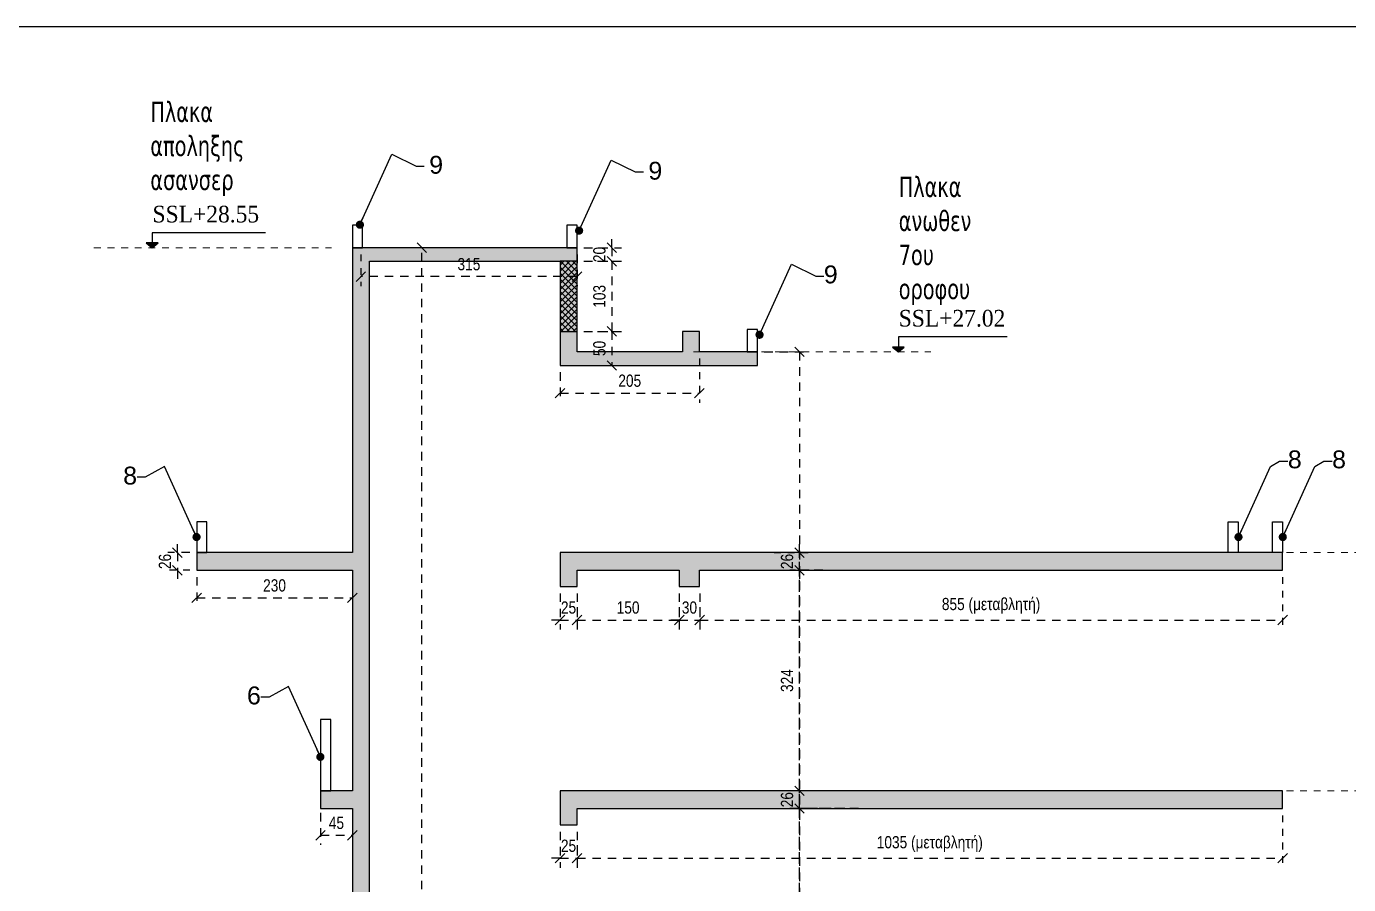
# Model space of a CAD drawing. Header units: millimetres. Extents: x -2171 to 1563, y -1758 to -1505.
# Drawn here: x 1081.48 to 1100.89, y -1602.86 to -1590.25 of the extents above; entities that cross this region are included whole.
import ezdxf
from ezdxf.enums import TextEntityAlignment as Align

# ---------------------------------------------------------------- set-up
doc = ezdxf.new("R2010")
doc.units = ezdxf.units.MM
doc.header["$PDMODE"] = 32
for name, pattern in [('DASHDOT', [25.4, 12.7, -6.35, 0, -6.35]), ('DASHED2', [0.375, 0.25, -0.125]), ('DOT', [0.025, 0, -0.025]), ('HIDDEN', [0.375, 0.25, -0.125]), ('HIDDEN2', [0.1875, 0.125, -0.0625])]:
    doc.linetypes.add(name, pattern=pattern)
doc.layers.get('Defpoints').update_dxf_attribs({"color": 6})
for name, color, linetype in [('-S-AKSONES', 50, 'DASHDOT'), ('-S_TEXT', 3, 'Continuous'), ('A-TEXT', 7, 'Continuous'), ('AM_5', 7, 'Continuous'), ('Col_Det_0', 7, 'Continuous'), ('Fill_Col_0', 8, 'Continuous'), ('Sect_Dim', 7, 'Continuous'), ('Sect_Fill', 7, 'Continuous'), ('Sect_Line_Bold', 7, 'Continuous'), ('STITHAIO', 94, 'Continuous')]:
    doc.layers.add(name, color=color, linetype=linetype)
doc.layers.add('A-ANNO-DIMS', color=1, linetype='Continuous', lineweight=9)
doc.styles.add('1-100', font='arial.ttf', dxfattribs={"width": 0.8})
doc.styles.add('ag', font='arial.ttf', dxfattribs={"height": 0.25})
doc.styles.add('GR-SIMPL', font='GR-SIMPL.shx', dxfattribs={"width": 0.8})
doc.styles.add('S1TmsNwRmn11_b_934_161', font='times.ttf', dxfattribs={"width": 0.933629, "height": 0.001087})
doc.dimstyles.new('CHRISTOFOROS', dxfattribs={"dimscale": 0.2, "dimtxt": 0.25, "dimasz": 0.6, "dimexe": 0, "dimexo": 0, "dimgap": 0, "dimtad": 0, "dimdec": 0, "dimlfac": 100, "dimzin": 0, "dimdsep": 46, "dimtxsty": 'ag', "dimblk": 'ARCHTICK', "dimcen": 0, "dimclrd": 256, "dimclre": 256, "dimclrt": 1, "dimaunit": 1, "dimadec": 0, "dimazin": 0, "dimtfac": 1, "dimtdec": 0, "dimtofl": 0, "dimtmove": 0, "dimatfit": 3, "dimfxl": 1, "dimtolj": 1, "dimtzin": 0, "dimlwd": -1, "dimlwe": -1, "dimarcsym": 0})
doc.dimstyles.new('Copy of 1-100', dxfattribs={"dimtxt": 0.18, "dimasz": 0.14, "dimexe": 0.14, "dimexo": 0.1, "dimgap": 0.09, "dimtad": 1, "dimdec": 0, "dimlfac": 100, "dimrnd": 5, "dimzin": 5, "dimdsep": 46, "dimtxsty": '1-100', "dimblk": 'OBLIQUE', "dimcen": 0.09, "dimclrd": 1, "dimclre": 1, "dimclrt": 2, "dimadec": 0, "dimazin": 0, "dimtfac": 1, "dimtdec": 0, "dimtix": 1, "dimtmove": 2, "dimatfit": 3, "dimfxl": 5, "dimfxlon": 1, "dimtolj": 1, "dimtzin": 5, "dimarcsym": 0})

# ---------------------------------------------------------------- blocks, each defined once
blk = doc.blocks.new('_Oblique')
at = {"color": 0, "linetype": 'ByBlock', "lineweight": -2}
blk.add_line((-0.5, -0.5), (0.5, 0.5), dxfattribs=at)
blk = doc.blocks.new('*D1088')
at = {"layer": 'AM_5', "color": 1, "linetype": 'HIDDEN2', "lineweight": -2, "ltscale": 0.5, "transparency": 16777216}
blk.add_line((1091.36, -1595.131), (1091.36, -1595.778), dxfattribs=at)
at = {"layer": 'AM_5', "color": 1, "linetype": 'HIDDEN', "lineweight": -2, "ltscale": 0.5, "transparency": 16777216}
blk.add_line((1089.313, -1595.331), (1089.313, -1595.778), dxfattribs=at)
at = {"layer": 'AM_5', "color": 1, "linetype": 'DASHED2', "lineweight": -2, "ltscale": 0.5, "transparency": 16777216}
blk.add_line((1089.313, -1595.638), (1091.36, -1595.638), dxfattribs=at)
at = {"layer": 'Defpoints', "color": 0, "ltscale": 0.5, "transparency": 16777216}
for p in [(1091.36, -1595.031), (1089.313, -1595.231), (1091.36, -1595.638)]:
    blk.add_point(p, dxfattribs=at)
at = {"layer": 'AM_5', "color": 1, "lineweight": -2, "ltscale": 0.5, "transparency": 16777216, "xscale": 0.14, "yscale": 0.14, "zscale": 0.14, "rotation": 180}
blk.add_blockref('_Oblique', (1089.313, -1595.638), dxfattribs=at)
at = {"layer": 'AM_5', "color": 1, "lineweight": -2, "ltscale": 0.5, "transparency": 16777216, "xscale": 0.14, "yscale": 0.14, "zscale": 0.14}
blk.add_blockref('_Oblique', (1091.36, -1595.638), dxfattribs=at)
at = {"layer": 'AM_5', "color": 2, "ltscale": 0.5, "transparency": 16777216, "insert": (1090.337, -1595.456), "char_height": 0.18, "attachment_point": 5, "style": '1-100'}
blk.add_mtext('\\A1;205', dxfattribs=at)
blk = doc.blocks.new('*D1089')
at = {"layer": 'AM_5', "color": 1, "linetype": 'HIDDEN2', "lineweight": -2, "ltscale": 0.5, "transparency": 16777216}
blk.add_line((1086.388, -1593.601), (1086.388, -1594.066), dxfattribs=at)
at = {"layer": 'AM_5', "color": 1, "linetype": 'HIDDEN', "lineweight": -2, "ltscale": 0.5, "transparency": 16777216}
blk.add_line((1089.563, -1593.601), (1089.563, -1594.066), dxfattribs=at)
at = {"layer": 'AM_5', "color": 1, "linetype": 'DASHED2', "lineweight": -2, "ltscale": 0.5, "transparency": 16777216}
blk.add_line((1089.563, -1593.926), (1086.388, -1593.926), dxfattribs=at)
at = {"layer": 'Defpoints', "color": 0, "ltscale": 0.5, "transparency": 16777216}
for p in [(1086.388, -1593.501), (1089.563, -1593.501), (1086.388, -1593.926)]:
    blk.add_point(p, dxfattribs=at)
at = {"layer": 'AM_5', "color": 1, "lineweight": -2, "ltscale": 0.5, "transparency": 16777216, "xscale": 0.14, "yscale": 0.14, "zscale": 0.14, "rotation": 180}
blk.add_blockref('_Oblique', (1086.388, -1593.926), dxfattribs=at)
at = {"layer": 'AM_5', "color": 1, "lineweight": -2, "ltscale": 0.5, "transparency": 16777216, "xscale": 0.14, "yscale": 0.14, "zscale": 0.14}
blk.add_blockref('_Oblique', (1089.563, -1593.926), dxfattribs=at)
at = {"layer": 'AM_5', "color": 2, "ltscale": 0.5, "transparency": 16777216, "insert": (1087.975, -1593.744), "char_height": 0.18, "attachment_point": 5, "style": '1-100'}
blk.add_mtext('\\A1;315', dxfattribs=at)
blk = doc.blocks.new('*D1090')
at = {"layer": 'AM_5', "color": 1, "linetype": 'HIDDEN', "lineweight": -2, "ltscale": 0.5, "transparency": 16777216}
blk.add_line((1085.796, -1601.581), (1085.796, -1602.274), dxfattribs=at)
at = {"layer": 'AM_5', "color": 1, "linetype": 'HIDDEN2', "lineweight": -2, "ltscale": 0.5, "transparency": 16777216}
blk.add_line((1086.263, -1601.841), (1086.263, -1602.274), dxfattribs=at)
at = {"layer": 'AM_5', "color": 1, "linetype": 'DASHED2', "lineweight": -2, "ltscale": 0.5, "transparency": 16777216}
blk.add_line((1085.796, -1602.134), (1086.263, -1602.134), dxfattribs=at)
at = {"layer": 'Defpoints', "color": 0, "ltscale": 0.5, "transparency": 16777216}
for p in [(1085.796, -1601.481), (1086.263, -1601.741), (1086.263, -1602.134)]:
    blk.add_point(p, dxfattribs=at)
at = {"layer": 'AM_5', "color": 1, "lineweight": -2, "ltscale": 0.5, "transparency": 16777216, "xscale": 0.14, "yscale": 0.14, "zscale": 0.14, "rotation": 180}
blk.add_blockref('_Oblique', (1085.796, -1602.134), dxfattribs=at)
at = {"layer": 'AM_5', "color": 1, "lineweight": -2, "ltscale": 0.5, "transparency": 16777216, "xscale": 0.14, "yscale": 0.14, "zscale": 0.14}
blk.add_blockref('_Oblique', (1086.263, -1602.134), dxfattribs=at)
at = {"layer": 'AM_5', "color": 2, "ltscale": 0.5, "transparency": 16777216, "insert": (1086.029, -1601.953), "char_height": 0.18, "attachment_point": 5, "style": '1-100'}
blk.add_mtext('\\A1;45', dxfattribs=at)
blk = doc.blocks.new('*D1101')
at = {"layer": 'AM_5', "color": 1, "linetype": 'HIDDEN2', "lineweight": -2, "ltscale": 0.5, "transparency": 16777216}
blk.add_line((1093.696, -1601.741), (1092.69, -1601.741), dxfattribs=at)
at = {"layer": 'AM_5', "color": 1, "linetype": 'DASHED2', "lineweight": -2, "ltscale": 0.5, "transparency": 16777216}
blk.add_line((1092.83, -1604.981), (1092.83, -1601.741), dxfattribs=at)
at = {"layer": 'AM_5', "color": 1, "linetype": 'HIDDEN', "lineweight": -2, "ltscale": 0.5, "transparency": 16777216}
blk.add_line((1093.346, -1604.981), (1092.69, -1604.981), dxfattribs=at)
at = {"layer": 'Defpoints', "color": 0, "ltscale": 0.5, "transparency": 16777216}
for p in [(1092.83, -1601.741), (1093.796, -1601.741), (1093.446, -1604.981)]:
    blk.add_point(p, dxfattribs=at)
at = {"layer": 'AM_5', "color": 1, "lineweight": -2, "ltscale": 0.5, "transparency": 16777216, "xscale": 0.14, "yscale": 0.14, "zscale": 0.14}
for p, rotation in [((1092.83, -1601.741), 90), ((1092.83, -1604.981), 270)]:
    blk.add_blockref('_Oblique', p, dxfattribs=dict(at, rotation=rotation))
at = {"layer": 'AM_5', "color": 2, "ltscale": 0.5, "transparency": 16777216, "insert": (1092.648, -1603.361), "char_height": 0.18, "attachment_point": 5, "rotation": 90, "style": '1-100'}
blk.add_mtext('\\A1;324', dxfattribs=at)
blk = doc.blocks.new('*D1102')
at = {"layer": 'AM_5', "color": 1, "linetype": 'DASHED2', "lineweight": -2, "ltscale": 0.5, "transparency": 16777216}
for p, q in [((1092.83, -1601.481), (1092.83, -1601.341)), ((1092.83, -1601.741), (1092.83, -1601.481)), ((1092.83, -1601.741), (1092.83, -1601.881))]:
    blk.add_line(p, q, dxfattribs=at)
at = {"layer": 'AM_5', "color": 1, "linetype": 'HIDDEN2', "lineweight": -2, "ltscale": 0.5, "transparency": 16777216}
blk.add_line((1093.696, -1601.481), (1092.69, -1601.481), dxfattribs=at)
at = {"layer": 'AM_5', "color": 1, "linetype": 'HIDDEN', "lineweight": -2, "ltscale": 0.5, "transparency": 16777216}
blk.add_line((1093.696, -1601.741), (1092.69, -1601.741), dxfattribs=at)
at = {"layer": 'Defpoints', "color": 0, "ltscale": 0.5, "transparency": 16777216}
for p in [(1092.83, -1601.481), (1093.796, -1601.481), (1093.796, -1601.741)]:
    blk.add_point(p, dxfattribs=at)
at = {"layer": 'AM_5', "color": 1, "lineweight": -2, "ltscale": 0.5, "transparency": 16777216, "xscale": 0.14, "yscale": 0.14, "zscale": 0.14}
for p, rotation in [((1092.83, -1601.481), 270), ((1092.83, -1601.741), 90)]:
    blk.add_blockref('_Oblique', p, dxfattribs=dict(at, rotation=rotation))
at = {"layer": 'AM_5', "color": 2, "ltscale": 0.5, "transparency": 16777216, "insert": (1092.648, -1601.611), "char_height": 0.18, "attachment_point": 5, "rotation": 90, "style": '1-100'}
blk.add_mtext('\\A1;26', dxfattribs=at)
blk = doc.blocks.new('*D1103')
at = {"layer": 'AM_5', "color": 1, "linetype": 'HIDDEN2', "lineweight": -2, "ltscale": 0.5, "transparency": 16777216}
blk.add_line((1093.171, -1598.241), (1092.69, -1598.241), dxfattribs=at)
at = {"layer": 'AM_5', "color": 1, "linetype": 'DASHED2', "lineweight": -2, "ltscale": 0.5, "transparency": 16777216}
blk.add_line((1092.83, -1601.481), (1092.83, -1598.241), dxfattribs=at)
at = {"layer": 'AM_5', "color": 1, "linetype": 'HIDDEN', "lineweight": -2, "ltscale": 0.5, "transparency": 16777216}
blk.add_line((1093.696, -1601.481), (1092.69, -1601.481), dxfattribs=at)
at = {"layer": 'Defpoints', "color": 0, "ltscale": 0.5, "transparency": 16777216}
for p in [(1092.83, -1598.241), (1093.271, -1598.241), (1093.796, -1601.481)]:
    blk.add_point(p, dxfattribs=at)
at = {"layer": 'AM_5', "color": 1, "lineweight": -2, "ltscale": 0.5, "transparency": 16777216, "xscale": 0.14, "yscale": 0.14, "zscale": 0.14}
for p, rotation in [((1092.83, -1598.241), 90), ((1092.83, -1601.481), 270)]:
    blk.add_blockref('_Oblique', p, dxfattribs=dict(at, rotation=rotation))
at = {"layer": 'AM_5', "color": 2, "ltscale": 0.5, "transparency": 16777216, "insert": (1092.648, -1599.861), "char_height": 0.18, "attachment_point": 5, "rotation": 90, "style": '1-100'}
blk.add_mtext('\\A1;324', dxfattribs=at)
blk = doc.blocks.new('*D1104')
at = {"layer": 'AM_5', "color": 1, "linetype": 'DASHED2', "lineweight": -2, "ltscale": 0.5, "transparency": 16777216}
for p, q in [((1092.83, -1597.981), (1092.83, -1597.841)), ((1092.83, -1598.241), (1092.83, -1597.981)), ((1092.83, -1598.241), (1092.83, -1598.381))]:
    blk.add_line(p, q, dxfattribs=at)
at = {"layer": 'AM_5', "color": 1, "linetype": 'HIDDEN2', "lineweight": -2, "ltscale": 0.5, "transparency": 16777216}
blk.add_line((1093.171, -1597.981), (1092.69, -1597.981), dxfattribs=at)
at = {"layer": 'AM_5', "color": 1, "linetype": 'HIDDEN', "lineweight": -2, "ltscale": 0.5, "transparency": 16777216}
blk.add_line((1093.171, -1598.241), (1092.69, -1598.241), dxfattribs=at)
at = {"layer": 'Defpoints', "color": 0, "ltscale": 0.5, "transparency": 16777216}
for p in [(1092.83, -1597.981), (1093.271, -1597.981), (1093.271, -1598.241)]:
    blk.add_point(p, dxfattribs=at)
at = {"layer": 'AM_5', "color": 1, "lineweight": -2, "ltscale": 0.5, "transparency": 16777216, "xscale": 0.14, "yscale": 0.14, "zscale": 0.14}
for p, rotation in [((1092.83, -1597.981), 270), ((1092.83, -1598.241), 90)]:
    blk.add_blockref('_Oblique', p, dxfattribs=dict(at, rotation=rotation))
at = {"layer": 'AM_5', "color": 2, "ltscale": 0.5, "transparency": 16777216, "insert": (1092.648, -1598.111), "char_height": 0.18, "attachment_point": 5, "rotation": 90, "style": '1-100'}
blk.add_mtext('\\A1;26', dxfattribs=at)
blk = doc.blocks.new('*D1105')
at = {"layer": 'AM_5', "color": 1, "linetype": 'DASHED2', "lineweight": -2, "ltscale": 0.5, "transparency": 16777216}
for p, q in [((1090.074, -1593.501), (1090.074, -1593.361)), ((1090.074, -1593.501), (1090.074, -1593.701)), ((1090.074, -1593.701), (1090.074, -1593.841))]:
    blk.add_line(p, q, dxfattribs=at)
at = {"layer": 'AM_5', "color": 1, "linetype": 'HIDDEN', "lineweight": -2, "ltscale": 0.5, "transparency": 16777216}
blk.add_line((1089.663, -1593.501), (1090.214, -1593.501), dxfattribs=at)
at = {"layer": 'AM_5', "color": 1, "linetype": 'HIDDEN2', "lineweight": -2, "ltscale": 0.5, "transparency": 16777216}
blk.add_line((1089.663, -1593.701), (1090.214, -1593.701), dxfattribs=at)
at = {"layer": 'Defpoints', "color": 0, "ltscale": 0.5, "transparency": 16777216}
for p in [(1089.563, -1593.501), (1089.563, -1593.701), (1090.074, -1593.701)]:
    blk.add_point(p, dxfattribs=at)
at = {"layer": 'AM_5', "color": 1, "lineweight": -2, "ltscale": 0.5, "transparency": 16777216, "xscale": 0.14, "yscale": 0.14, "zscale": 0.14}
for p, rotation in [((1090.074, -1593.501), 270), ((1090.074, -1593.701), 90)]:
    blk.add_blockref('_Oblique', p, dxfattribs=dict(at, rotation=rotation))
at = {"layer": 'AM_5', "color": 2, "ltscale": 0.5, "transparency": 16777216, "insert": (1089.892, -1593.601), "char_height": 0.18, "attachment_point": 5, "rotation": 90, "style": '1-100'}
blk.add_mtext('\\A1;20', dxfattribs=at)
blk = doc.blocks.new('*D1106')
at = {"layer": 'AM_5', "color": 1, "linetype": 'HIDDEN', "lineweight": -2, "ltscale": 0.5, "transparency": 16777216}
blk.add_line((1089.663, -1593.701), (1090.214, -1593.701), dxfattribs=at)
at = {"layer": 'AM_5', "color": 1, "linetype": 'DASHED2', "lineweight": -2, "ltscale": 0.5, "transparency": 16777216}
blk.add_line((1090.074, -1593.701), (1090.074, -1594.731), dxfattribs=at)
at = {"layer": 'AM_5', "color": 1, "linetype": 'HIDDEN2', "lineweight": -2, "ltscale": 0.5, "transparency": 16777216}
blk.add_line((1089.663, -1594.731), (1090.214, -1594.731), dxfattribs=at)
at = {"layer": 'Defpoints', "color": 0, "ltscale": 0.5, "transparency": 16777216}
for p in [(1089.563, -1593.701), (1089.563, -1594.731), (1090.074, -1594.731)]:
    blk.add_point(p, dxfattribs=at)
at = {"layer": 'AM_5', "color": 1, "lineweight": -2, "ltscale": 0.5, "transparency": 16777216, "xscale": 0.14, "yscale": 0.14, "zscale": 0.14}
for p, rotation in [((1090.074, -1593.701), 90), ((1090.074, -1594.731), 270)]:
    blk.add_blockref('_Oblique', p, dxfattribs=dict(at, rotation=rotation))
at = {"layer": 'AM_5', "color": 2, "ltscale": 0.5, "transparency": 16777216, "insert": (1089.892, -1594.216), "char_height": 0.18, "attachment_point": 5, "rotation": 90, "style": '1-100'}
blk.add_mtext('\\A1;103', dxfattribs=at)
blk = doc.blocks.new('*D1107')
at = {"layer": 'AM_5', "color": 1, "linetype": 'HIDDEN', "lineweight": -2, "ltscale": 0.5, "transparency": 16777216}
blk.add_line((1089.663, -1594.731), (1090.214, -1594.731), dxfattribs=at)
at = {"layer": 'AM_5', "color": 1, "linetype": 'DASHED2', "lineweight": -2, "ltscale": 0.5, "transparency": 16777216}
blk.add_line((1090.074, -1594.731), (1090.074, -1595.231), dxfattribs=at)
at = {"layer": 'AM_5', "color": 1, "linetype": 'HIDDEN2', "lineweight": -2, "ltscale": 0.5, "transparency": 16777216}
blk.add_line((1089.812, -1595.231), (1090.214, -1595.231), dxfattribs=at)
at = {"layer": 'Defpoints', "color": 0, "ltscale": 0.5, "transparency": 16777216}
for p in [(1089.563, -1594.731), (1089.712, -1595.231), (1090.074, -1595.231)]:
    blk.add_point(p, dxfattribs=at)
at = {"layer": 'AM_5', "color": 1, "lineweight": -2, "ltscale": 0.5, "transparency": 16777216, "xscale": 0.14, "yscale": 0.14, "zscale": 0.14}
for p, rotation in [((1090.074, -1594.731), 90), ((1090.074, -1595.231), 270)]:
    blk.add_blockref('_Oblique', p, dxfattribs=dict(at, rotation=rotation))
at = {"layer": 'AM_5', "color": 2, "ltscale": 0.5, "transparency": 16777216, "insert": (1089.892, -1594.981), "char_height": 0.18, "attachment_point": 5, "rotation": 90, "style": '1-100'}
blk.add_mtext('\\A1;50', dxfattribs=at)
blk = doc.blocks.new('*D1108')
at = {"layer": 'AM_5', "color": 1, "linetype": 'HIDDEN', "lineweight": -2, "ltscale": 0.5, "transparency": 16777216}
blk.add_line((1092.313, -1595.031), (1092.97, -1595.031), dxfattribs=at)
at = {"layer": 'AM_5', "color": 1, "linetype": 'DASHED2', "lineweight": -2, "ltscale": 0.5, "transparency": 16777216}
blk.add_line((1092.83, -1595.031), (1092.83, -1612.231), dxfattribs=at)
at = {"layer": 'AM_5', "color": 1, "linetype": 'HIDDEN2', "lineweight": -2, "ltscale": 0.5, "transparency": 16777216}
blk.add_line((1093.186, -1612.231), (1092.69, -1612.231), dxfattribs=at)
at = {"layer": 'Defpoints', "color": 0, "ltscale": 0.5, "transparency": 16777216}
for p in [(1092.213, -1595.031), (1092.83, -1612.231), (1093.286, -1612.231)]:
    blk.add_point(p, dxfattribs=at)
at = {"layer": 'AM_5', "color": 1, "lineweight": -2, "ltscale": 0.5, "transparency": 16777216, "xscale": 0.14, "yscale": 0.14, "zscale": 0.14}
for p, rotation in [((1092.83, -1595.031), 90), ((1092.83, -1612.231), 270)]:
    blk.add_blockref('_Oblique', p, dxfattribs=dict(at, rotation=rotation))
at = {"layer": 'AM_5', "color": 2, "ltscale": 0.5, "transparency": 16777216, "insert": (1092.648, -1603.631), "char_height": 0.18, "attachment_point": 5, "rotation": 90, "style": '1-100'}
blk.add_mtext('\\A1;1720', dxfattribs=at)
blk = doc.blocks.new('*D1109')
at = {"layer": 'AM_5', "color": 1, "linetype": 'HIDDEN2', "lineweight": -2, "ltscale": 0.5, "transparency": 16777216}
blk.add_line((1092.457, -1597.981), (1092.97, -1597.981), dxfattribs=at)
at = {"layer": 'AM_5', "color": 1, "linetype": 'DASHED2', "lineweight": -2, "ltscale": 0.5, "transparency": 16777216}
blk.add_line((1092.83, -1612.231), (1092.83, -1597.981), dxfattribs=at)
at = {"layer": 'AM_5', "color": 1, "linetype": 'HIDDEN', "lineweight": -2, "ltscale": 0.5, "transparency": 16777216}
blk.add_line((1093.186, -1612.231), (1092.69, -1612.231), dxfattribs=at)
at = {"layer": 'Defpoints', "color": 0, "ltscale": 0.5, "transparency": 16777216}
for p in [(1092.357, -1597.981), (1092.83, -1597.981), (1093.286, -1612.231)]:
    blk.add_point(p, dxfattribs=at)
at = {"layer": 'AM_5', "color": 1, "lineweight": -2, "ltscale": 0.5, "transparency": 16777216, "xscale": 0.14, "yscale": 0.14, "zscale": 0.14}
for p, rotation in [((1092.83, -1597.981), 90), ((1092.83, -1612.231), 270)]:
    blk.add_blockref('_Oblique', p, dxfattribs=dict(at, rotation=rotation))
at = {"layer": 'AM_5', "color": 2, "ltscale": 0.5, "transparency": 16777216, "insert": (1092.648, -1605.106), "char_height": 0.18, "attachment_point": 5, "rotation": 90, "style": '1-100'}
blk.add_mtext('\\A1;1425', dxfattribs=at)
blk = doc.blocks.new('*D1110')
at = {"layer": 'AM_5', "color": 1, "linetype": 'HIDDEN', "lineweight": -2, "ltscale": 0.5, "transparency": 16777216}
blk.add_line((1089.313, -1598.581), (1089.313, -1599.111), dxfattribs=at)
at = {"layer": 'AM_5', "color": 1, "linetype": 'HIDDEN2', "lineweight": -2, "ltscale": 0.5, "transparency": 16777216}
blk.add_line((1089.563, -1598.581), (1089.563, -1599.111), dxfattribs=at)
at = {"layer": 'AM_5', "color": 1, "linetype": 'DASHED2', "lineweight": -2, "ltscale": 0.5, "transparency": 16777216}
for p, q in [((1089.313, -1598.971), (1089.173, -1598.971)), ((1089.313, -1598.971), (1089.563, -1598.971)), ((1089.563, -1598.971), (1089.703, -1598.971))]:
    blk.add_line(p, q, dxfattribs=at)
at = {"layer": 'Defpoints', "color": 0, "ltscale": 0.5, "transparency": 16777216}
for p in [(1089.313, -1598.481), (1089.563, -1598.481), (1089.563, -1598.971)]:
    blk.add_point(p, dxfattribs=at)
at = {"layer": 'AM_5', "color": 1, "lineweight": -2, "ltscale": 0.5, "transparency": 16777216, "xscale": 0.14, "yscale": 0.14, "zscale": 0.14}
blk.add_blockref('_Oblique', (1089.313, -1598.971), dxfattribs=at)
at = {"layer": 'AM_5', "color": 1, "lineweight": -2, "ltscale": 0.5, "transparency": 16777216, "xscale": 0.14, "yscale": 0.14, "zscale": 0.14, "rotation": 180}
blk.add_blockref('_Oblique', (1089.563, -1598.971), dxfattribs=at)
at = {"layer": 'AM_5', "color": 2, "ltscale": 0.5, "transparency": 16777216, "insert": (1089.438, -1598.789), "char_height": 0.18, "attachment_point": 5, "style": '1-100'}
blk.add_mtext('\\A1;25', dxfattribs=at)
blk = doc.blocks.new('*D1111')
at = {"layer": 'AM_5', "color": 1, "linetype": 'HIDDEN', "lineweight": -2, "ltscale": 0.5, "transparency": 16777216}
blk.add_line((1089.563, -1598.581), (1089.563, -1599.111), dxfattribs=at)
at = {"layer": 'AM_5', "color": 1, "linetype": 'HIDDEN2', "lineweight": -2, "ltscale": 0.5, "transparency": 16777216}
blk.add_line((1091.064, -1598.581), (1091.064, -1599.111), dxfattribs=at)
at = {"layer": 'AM_5', "color": 1, "linetype": 'DASHED2', "lineweight": -2, "ltscale": 0.5, "transparency": 16777216}
blk.add_line((1089.563, -1598.971), (1091.064, -1598.971), dxfattribs=at)
at = {"layer": 'Defpoints', "color": 0, "ltscale": 0.5, "transparency": 16777216}
for p in [(1089.563, -1598.481), (1091.064, -1598.481), (1091.064, -1598.971)]:
    blk.add_point(p, dxfattribs=at)
at = {"layer": 'AM_5', "color": 1, "lineweight": -2, "ltscale": 0.5, "transparency": 16777216, "xscale": 0.14, "yscale": 0.14, "zscale": 0.14, "rotation": 180}
blk.add_blockref('_Oblique', (1089.563, -1598.971), dxfattribs=at)
at = {"layer": 'AM_5', "color": 1, "lineweight": -2, "ltscale": 0.5, "transparency": 16777216, "xscale": 0.14, "yscale": 0.14, "zscale": 0.14}
blk.add_blockref('_Oblique', (1091.064, -1598.971), dxfattribs=at)
at = {"layer": 'AM_5', "color": 2, "ltscale": 0.5, "transparency": 16777216, "insert": (1090.313, -1598.789), "char_height": 0.18, "attachment_point": 5, "style": '1-100'}
blk.add_mtext('\\A1;150', dxfattribs=at)
blk = doc.blocks.new('*D1112')
at = {"layer": 'AM_5', "color": 1, "linetype": 'HIDDEN', "lineweight": -2, "ltscale": 0.5, "transparency": 16777216}
blk.add_line((1091.064, -1598.581), (1091.064, -1599.111), dxfattribs=at)
at = {"layer": 'AM_5', "color": 1, "linetype": 'HIDDEN2', "lineweight": -2, "ltscale": 0.5, "transparency": 16777216}
blk.add_line((1091.364, -1598.581), (1091.364, -1599.111), dxfattribs=at)
at = {"layer": 'AM_5', "color": 1, "linetype": 'DASHED2', "lineweight": -2, "ltscale": 0.5, "transparency": 16777216}
for p, q in [((1091.064, -1598.971), (1090.924, -1598.971)), ((1091.064, -1598.971), (1091.364, -1598.971)), ((1091.364, -1598.971), (1091.504, -1598.971))]:
    blk.add_line(p, q, dxfattribs=at)
at = {"layer": 'Defpoints', "color": 0, "ltscale": 0.5, "transparency": 16777216}
for p in [(1091.064, -1598.481), (1091.364, -1598.481), (1091.364, -1598.971)]:
    blk.add_point(p, dxfattribs=at)
at = {"layer": 'AM_5', "color": 1, "lineweight": -2, "ltscale": 0.5, "transparency": 16777216, "xscale": 0.14, "yscale": 0.14, "zscale": 0.14}
blk.add_blockref('_Oblique', (1091.064, -1598.971), dxfattribs=at)
at = {"layer": 'AM_5', "color": 1, "lineweight": -2, "ltscale": 0.5, "transparency": 16777216, "xscale": 0.14, "yscale": 0.14, "zscale": 0.14, "rotation": 180}
blk.add_blockref('_Oblique', (1091.364, -1598.971), dxfattribs=at)
at = {"layer": 'AM_5', "color": 2, "ltscale": 0.5, "transparency": 16777216, "insert": (1091.214, -1598.789), "char_height": 0.18, "attachment_point": 5, "style": '1-100'}
blk.add_mtext('\\A1;30', dxfattribs=at)
blk = doc.blocks.new('*D1113')
at = {"layer": 'AM_5', "color": 1, "linetype": 'HIDDEN2', "lineweight": -2, "ltscale": 0.5, "transparency": 16777216}
blk.add_line((1099.925, -1598.341), (1099.925, -1599.111), dxfattribs=at)
at = {"layer": 'AM_5', "color": 1, "linetype": 'HIDDEN', "lineweight": -2, "ltscale": 0.5, "transparency": 16777216}
blk.add_line((1091.364, -1598.581), (1091.364, -1599.111), dxfattribs=at)
at = {"layer": 'AM_5', "color": 1, "linetype": 'DASHED2', "lineweight": -2, "ltscale": 0.5, "transparency": 16777216}
blk.add_line((1091.364, -1598.971), (1099.925, -1598.971), dxfattribs=at)
at = {"layer": 'Defpoints', "color": 0, "ltscale": 0.5, "transparency": 16777216}
for p in [(1099.925, -1598.241), (1091.364, -1598.481), (1099.925, -1598.971)]:
    blk.add_point(p, dxfattribs=at)
at = {"layer": 'AM_5', "color": 1, "lineweight": -2, "ltscale": 0.5, "transparency": 16777216, "xscale": 0.14, "yscale": 0.14, "zscale": 0.14, "rotation": 180}
blk.add_blockref('_Oblique', (1091.364, -1598.971), dxfattribs=at)
at = {"layer": 'AM_5', "color": 1, "lineweight": -2, "ltscale": 0.5, "transparency": 16777216, "xscale": 0.14, "yscale": 0.14, "zscale": 0.14}
blk.add_blockref('_Oblique', (1099.925, -1598.971), dxfattribs=at)
at = {"layer": 'AM_5', "color": 2, "ltscale": 0.5, "transparency": 16777216, "insert": (1095.644, -1598.763), "char_height": 0.18, "attachment_point": 5, "style": '1-100'}
blk.add_mtext('\\A1;855 (μεταβλητή)', dxfattribs=at)
blk = doc.blocks.new('*D1114')
at = {"layer": 'AM_5', "color": 1, "linetype": 'HIDDEN', "lineweight": -2, "ltscale": 0.5, "transparency": 16777216}
blk.add_line((1089.313, -1602.081), (1089.313, -1602.611), dxfattribs=at)
at = {"layer": 'AM_5', "color": 1, "linetype": 'HIDDEN2', "lineweight": -2, "ltscale": 0.5, "transparency": 16777216}
blk.add_line((1089.563, -1602.081), (1089.563, -1602.611), dxfattribs=at)
at = {"layer": 'AM_5', "color": 1, "linetype": 'DASHED2', "lineweight": -2, "ltscale": 0.5, "transparency": 16777216}
for p, q in [((1089.313, -1602.471), (1089.173, -1602.471)), ((1089.313, -1602.471), (1089.563, -1602.471)), ((1089.563, -1602.471), (1089.703, -1602.471))]:
    blk.add_line(p, q, dxfattribs=at)
at = {"layer": 'Defpoints', "color": 0, "ltscale": 0.5, "transparency": 16777216}
for p in [(1089.313, -1601.981), (1089.563, -1601.981), (1089.563, -1602.471)]:
    blk.add_point(p, dxfattribs=at)
at = {"layer": 'AM_5', "color": 1, "lineweight": -2, "ltscale": 0.5, "transparency": 16777216, "xscale": 0.14, "yscale": 0.14, "zscale": 0.14}
blk.add_blockref('_Oblique', (1089.313, -1602.471), dxfattribs=at)
at = {"layer": 'AM_5', "color": 1, "lineweight": -2, "ltscale": 0.5, "transparency": 16777216, "xscale": 0.14, "yscale": 0.14, "zscale": 0.14, "rotation": 180}
blk.add_blockref('_Oblique', (1089.563, -1602.471), dxfattribs=at)
at = {"layer": 'AM_5', "color": 2, "ltscale": 0.5, "transparency": 16777216, "insert": (1089.438, -1602.289), "char_height": 0.18, "attachment_point": 5, "style": '1-100'}
blk.add_mtext('\\A1;25', dxfattribs=at)
blk = doc.blocks.new('*D1115')
at = {"layer": 'AM_5', "color": 1, "linetype": 'HIDDEN2', "lineweight": -2, "ltscale": 0.5, "transparency": 16777216}
blk.add_line((1099.925, -1601.841), (1099.925, -1602.611), dxfattribs=at)
at = {"layer": 'AM_5', "color": 1, "linetype": 'HIDDEN', "lineweight": -2, "ltscale": 0.5, "transparency": 16777216}
blk.add_line((1089.563, -1602.081), (1089.563, -1602.611), dxfattribs=at)
at = {"layer": 'AM_5', "color": 1, "linetype": 'DASHED2', "lineweight": -2, "ltscale": 0.5, "transparency": 16777216}
blk.add_line((1089.563, -1602.471), (1099.925, -1602.471), dxfattribs=at)
at = {"layer": 'Defpoints', "color": 0, "ltscale": 0.5, "transparency": 16777216}
for p in [(1099.925, -1601.741), (1089.563, -1601.981), (1099.925, -1602.471)]:
    blk.add_point(p, dxfattribs=at)
at = {"layer": 'AM_5', "color": 1, "lineweight": -2, "ltscale": 0.5, "transparency": 16777216, "xscale": 0.14, "yscale": 0.14, "zscale": 0.14, "rotation": 180}
blk.add_blockref('_Oblique', (1089.563, -1602.471), dxfattribs=at)
at = {"layer": 'AM_5', "color": 1, "lineweight": -2, "ltscale": 0.5, "transparency": 16777216, "xscale": 0.14, "yscale": 0.14, "zscale": 0.14}
blk.add_blockref('_Oblique', (1099.925, -1602.471), dxfattribs=at)
at = {"layer": 'AM_5', "color": 2, "ltscale": 0.5, "transparency": 16777216, "insert": (1094.744, -1602.263), "char_height": 0.18, "attachment_point": 5, "style": '1-100'}
blk.add_mtext('\\A1;1035 (μεταβλητή)', dxfattribs=at)
blk = doc.blocks.new('*D1133')
at = {"layer": 'AM_5', "color": 1, "linetype": 'HIDDEN2', "lineweight": -2, "ltscale": 0.5, "transparency": 16777216}
blk.add_line((1087.579, -1593.501), (1087.144, -1593.501), dxfattribs=at)
at = {"layer": 'AM_5', "color": 1, "linetype": 'DASHED2', "lineweight": -2, "ltscale": 0.5, "transparency": 16777216}
blk.add_line((1087.284, -1622.051), (1087.284, -1593.501), dxfattribs=at)
at = {"layer": 'AM_5', "color": 1, "linetype": 'HIDDEN', "lineweight": -2, "ltscale": 0.5, "transparency": 16777216}
blk.add_line((1087.506, -1622.051), (1087.144, -1622.051), dxfattribs=at)
at = {"layer": 'Defpoints', "color": 0, "ltscale": 0.5, "transparency": 16777216}
for p in [(1087.284, -1593.501), (1087.679, -1593.501), (1087.606, -1622.051)]:
    blk.add_point(p, dxfattribs=at)
at = {"layer": 'AM_5', "color": 1, "lineweight": -2, "ltscale": 0.5, "transparency": 16777216, "xscale": 0.14, "yscale": 0.14, "zscale": 0.14}
for p, rotation in [((1087.284, -1593.501), 90), ((1087.284, -1622.051), 270)]:
    blk.add_blockref('_Oblique', p, dxfattribs=dict(at, rotation=rotation))
at = {"layer": 'AM_5', "color": 2, "ltscale": 0.5, "transparency": 16777216, "insert": (1087.103, -1607.776), "char_height": 0.18, "attachment_point": 5, "rotation": 90, "style": '1-100'}
blk.add_mtext('\\A1;2855', dxfattribs=at)
blk = doc.blocks.new('_ArchTick')
at = {"color": 0, "linetype": 'ByBlock', "const_width": 0.15}
blk.add_lwpolyline([(-0.5, -0.5), (0.5, 0.5)], dxfattribs=at)
blk = doc.blocks.new('*D1610')
at = {"layer": 'AM_5', "color": 1, "linetype": 'HIDDEN', "lineweight": -2, "ltscale": 0.5, "transparency": 16777216}
blk.add_line((1083.977, -1598.341), (1083.977, -1598.786), dxfattribs=at)
at = {"layer": 'AM_5', "color": 1, "linetype": 'HIDDEN2', "lineweight": -2, "ltscale": 0.5, "transparency": 16777216}
blk.add_line((1086.263, -1598.341), (1086.263, -1598.786), dxfattribs=at)
at = {"layer": 'AM_5', "color": 1, "linetype": 'DASHED2', "lineweight": -2, "ltscale": 0.5, "transparency": 16777216}
blk.add_line((1083.977, -1598.646), (1086.263, -1598.646), dxfattribs=at)
at = {"layer": 'Defpoints', "color": 0, "ltscale": 0.5, "transparency": 16777216}
for p in [(1083.977, -1598.241), (1086.263, -1598.241), (1086.263, -1598.646)]:
    blk.add_point(p, dxfattribs=at)
at = {"layer": 'AM_5', "color": 1, "lineweight": -2, "ltscale": 0.5, "transparency": 16777216, "xscale": 0.14, "yscale": 0.14, "zscale": 0.14, "rotation": 180}
blk.add_blockref('_Oblique', (1083.977, -1598.646), dxfattribs=at)
at = {"layer": 'AM_5', "color": 1, "lineweight": -2, "ltscale": 0.5, "transparency": 16777216, "xscale": 0.14, "yscale": 0.14, "zscale": 0.14}
blk.add_blockref('_Oblique', (1086.263, -1598.646), dxfattribs=at)
at = {"layer": 'AM_5', "color": 2, "ltscale": 0.5, "transparency": 16777216, "insert": (1085.12, -1598.464), "char_height": 0.18, "attachment_point": 5, "style": '1-100'}
blk.add_mtext('\\A1;230', dxfattribs=at)
blk = doc.blocks.new('*D1611')
at = {"layer": 'AM_5', "color": 1, "linetype": 'DASHED2', "lineweight": -2, "ltscale": 0.5, "transparency": 16777216}
for p, q in [((1083.693, -1597.981), (1083.693, -1597.841)), ((1083.693, -1597.981), (1083.693, -1598.241)), ((1083.693, -1598.241), (1083.693, -1598.381))]:
    blk.add_line(p, q, dxfattribs=at)
at = {"layer": 'AM_5', "color": 1, "linetype": 'HIDDEN', "lineweight": -2, "ltscale": 0.5, "transparency": 16777216}
blk.add_line((1083.877, -1597.981), (1083.553, -1597.981), dxfattribs=at)
at = {"layer": 'AM_5', "color": 1, "linetype": 'HIDDEN2', "lineweight": -2, "ltscale": 0.5, "transparency": 16777216}
blk.add_line((1083.877, -1598.241), (1083.553, -1598.241), dxfattribs=at)
at = {"layer": 'Defpoints', "color": 0, "ltscale": 0.5, "transparency": 16777216}
for p in [(1083.977, -1597.981), (1083.693, -1598.241), (1083.977, -1598.241)]:
    blk.add_point(p, dxfattribs=at)
at = {"layer": 'AM_5', "color": 1, "lineweight": -2, "ltscale": 0.5, "transparency": 16777216, "xscale": 0.14, "yscale": 0.14, "zscale": 0.14}
for p, rotation in [((1083.693, -1597.981), 270), ((1083.693, -1598.241), 90)]:
    blk.add_blockref('_Oblique', p, dxfattribs=dict(at, rotation=rotation))
at = {"layer": 'AM_5', "color": 2, "ltscale": 0.5, "transparency": 16777216, "insert": (1083.511, -1598.111), "char_height": 0.18, "attachment_point": 5, "rotation": 90, "style": '1-100'}
blk.add_mtext('\\A1;26', dxfattribs=at)

msp = doc.modelspace()

# ---------------------------------------------------------------- hatches: boundary and pattern name
at = {"layer": 'Fill_Col_0', "linetype": 'Continuous', "ltscale": 0.5}
h = msp.add_hatch(dxfattribs=at)
h.set_pattern_fill('ANSI37', color=253, scale=0.02)
h.set_pattern_definition([(45, (784.77739, -1543.21172), (-0.04490128, 0.04490128), []), (135, (784.77739, -1543.21172), (-0.04490128, -0.04490128), [])])
h.paths.add_polyline_path([(1089.3127, -1594.731), (1089.5627, -1594.731), (1089.5627, -1593.701), (1089.3127, -1593.701)])
at = {"layer": 'Sect_Dim'}
for points in [[(1083.4101, -1593.431), (1083.2351, -1593.431), (1083.3226, -1593.501)], [(1094.3696, -1594.961), (1094.1946, -1594.961), (1094.2821, -1595.031)]]:
    msp.add_hatch(color=9, dxfattribs=at).paths.add_polyline_path(points)
at = {"layer": 'Sect_Fill', "ltscale": 0.5, "transparency": 33554572}
h = msp.add_hatch(color=7, dxfattribs=at)
h.dxf.hatch_style = 1
h.paths.add_polyline_path([(1086.1127, -1627.051), (1089.7127, -1627.051), (1089.7127, -1626.351), (1086.5127, -1626.351), (1086.5127, -1621.951), (1086.5127, -1619.011), (1086.5127, -1615.481), (1086.5127, -1611.981), (1086.5127, -1608.481), (1086.5127, -1604.981), (1086.5127, -1601.481), (1086.5127, -1597.981), (1086.5127, -1593.701), (1089.3127, -1593.701), (1089.3127, -1595.231), (1092.2127, -1595.231), (1092.2127, -1595.031), (1091.3603, -1595.031), (1091.3603, -1594.731), (1091.1103, -1594.731), (1091.1103, -1595.031), (1089.5627, -1595.031), (1089.5627, -1593.501), (1086.3877, -1593.501), (1086.2627, -1593.501), (1086.2627, -1597.981), (1085.8627, -1597.981), (1084.0937, -1597.981), (1083.9773, -1597.981), (1083.9773, -1598.241), (1084.0937, -1598.241), (1085.8627, -1598.241), (1086.2627, -1598.241), (1086.2627, -1601.481), (1085.7958, -1601.481), (1085.7958, -1601.741), (1086.2627, -1601.741), (1086.2627, -1604.981), (1085.8627, -1604.981), (1084.0937, -1604.981), (1083.9773, -1604.981), (1083.9773, -1605.231), (1084.0937, -1605.231), (1085.8627, -1605.231), (1086.2627, -1605.231), (1086.2627, -1608.481), (1085.8627, -1608.481), (1084.0937, -1608.481), (1083.9773, -1608.481), (1083.9773, -1608.731), (1084.0937, -1608.731), (1085.8627, -1608.731), (1086.2627, -1608.731), (1086.2627, -1611.981), (1086.1865, -1611.981), (1086.1865, -1612.231), (1086.2627, -1612.231), (1086.2627, -1615.481), (1085.8627, -1615.481), (1084.0937, -1615.481), (1083.9773, -1615.481), (1083.9773, -1615.731), (1084.0937, -1615.731), (1085.8627, -1615.731), (1086.2627, -1615.731), (1086.2627, -1619.011), (1084.4073, -1619.011), (1084.4073, -1619.271), (1086.2627, -1619.271), (1086.2627, -1621.951), (1086.2627, -1626.351), (1086.1127, -1626.351)])
at = {"layer": 'Sect_Fill'}
for points in [[(1089.5627, -1598.241), (1091.0638, -1598.241), (1091.0638, -1598.481), (1091.3638, -1598.481), (1091.3638, -1598.241), (1099.9251, -1598.241), (1099.9251, -1597.981), (1091.2138, -1597.981), (1089.4377, -1597.981), (1089.3127, -1597.981), (1089.3127, -1598.481), (1089.5627, -1598.481)], [(1089.5627, -1601.741), (1099.9251, -1601.741), (1099.9251, -1601.481), (1089.4377, -1601.481), (1089.3127, -1601.481), (1089.3127, -1601.981), (1089.5627, -1601.981)]]:
    msp.add_hatch(color=253, dxfattribs=at).paths.add_polyline_path(points)

# ---------------------------------------------------------------- linework, layer by layer
at = {"layer": '-S_TEXT', "ltscale": 5}
msp.add_lwpolyline([(1054.4286, -1590.2497), (1112.5761, -1590.2497), (1112.5761, -1630.2944), (1054.4286, -1630.2944)], close=True, dxfattribs=at)
at = {"layer": 'A-ANNO-DIMS', "color": 94, "linetype": 'DOT', "ltscale": 1.5}
for p, q in [((1082.468, -1593.501), (1085.9551, -1593.501)), ((1091.2711, -1595.031), (1094.7583, -1595.031)), ((1098.9835, -1597.981), (1102.4706, -1597.981)), ((1098.9835, -1601.481), (1102.4706, -1601.481))]:
    msp.add_line(p, q, dxfattribs=at)
at = {"layer": 'Col_Det_0', "color": 94, "ltscale": 0.5}
msp.add_lwpolyline([(1089.3127, -1594.731), (1089.5627, -1594.731), (1089.5627, -1593.701), (1089.3127, -1593.701)], close=True, dxfattribs=at)
at = {"layer": 'Sect_Dim', "color": 7}
for points in [[(1083.4101, -1593.431), (1083.2351, -1593.431), (1083.3226, -1593.501)], [(1094.3696, -1594.961), (1094.1946, -1594.961), (1094.2821, -1595.031)]]:
    msp.add_lwpolyline(points, close=True, dxfattribs=at)
for points in [[(1084.988, -1593.281), (1083.3226, -1593.281)], [(1083.3226, -1593.281), (1083.3226, -1593.431)], [(1095.8778, -1594.811), (1094.2821, -1594.811)], [(1094.2821, -1594.811), (1094.2821, -1594.961)]]:
    msp.add_lwpolyline(points, dxfattribs=at)
at = {"layer": 'Sect_Line_Bold', "color": 94}
msp.add_lwpolyline([(1086.5127, -1604.981), (1086.5127, -1601.481), (1086.5127, -1597.981), (1086.5127, -1593.701), (1089.3127, -1593.701), (1089.3127, -1595.231), (1092.2127, -1595.231), (1092.2127, -1595.031), (1091.3603, -1595.031), (1091.3603, -1594.731), (1091.1103, -1594.731), (1091.1103, -1595.031), (1089.5627, -1595.031), (1089.5627, -1593.501), (1089.5627, -1593.501), (1089.5627, -1593.501), (1086.3877, -1593.501), (1086.2627, -1593.501), (1086.2627, -1597.981), (1085.8627, -1597.981), (1084.0937, -1597.981), (1083.9773, -1597.981), (1083.9773, -1598.241), (1084.0937, -1598.241), (1085.8627, -1598.241), (1086.2627, -1598.241), (1086.2627, -1601.481), (1086.2627, -1601.481), (1086.2627, -1601.481), (1085.7958, -1601.481), (1085.7958, -1601.741), (1086.2627, -1601.741), (1086.2627, -1601.741), (1086.2627, -1601.741), (1086.2627, -1604.981)], dxfattribs=at)
for points in [[(1089.5627, -1598.241), (1091.0638, -1598.241), (1091.0638, -1598.481), (1091.3638, -1598.481), (1091.3638, -1598.241), (1099.9251, -1598.241), (1099.9251, -1597.981), (1091.2138, -1597.981), (1089.4377, -1597.981), (1089.3127, -1597.981), (1089.3127, -1598.481), (1089.5627, -1598.481)], [(1089.5627, -1601.741), (1099.9251, -1601.741), (1099.9251, -1601.481), (1089.4377, -1601.481), (1089.3127, -1601.481), (1089.3127, -1601.981), (1089.5627, -1601.981)]]:
    msp.add_lwpolyline(points, close=True, dxfattribs=at)
at = {"layer": 'STITHAIO', "ltscale": 0.5}
for points in [[(1086.4127, -1593.171), (1086.2627, -1593.171), (1086.2627, -1593.501), (1086.4127, -1593.501)], [(1089.5627, -1593.171), (1089.4127, -1593.171), (1089.4127, -1593.501), (1089.5627, -1593.501)], [(1092.2127, -1594.701), (1092.0627, -1594.701), (1092.0627, -1595.031), (1092.2127, -1595.031)], [(1084.1273, -1597.531), (1083.9773, -1597.531), (1083.9773, -1597.981), (1084.1273, -1597.981)], [(1099.1251, -1597.531), (1099.2751, -1597.531), (1099.2751, -1597.981), (1099.1251, -1597.981)], [(1099.7751, -1597.531), (1099.9251, -1597.531), (1099.9251, -1597.981), (1099.7751, -1597.981)], [(1085.9458, -1600.431), (1085.7958, -1600.431), (1085.7958, -1601.481), (1085.9458, -1601.481)]]:
    msp.add_lwpolyline(points, close=True, dxfattribs=at)

# ---------------------------------------------------------------- texts
at = {"layer": '-S-AKSONES', "color": 3, "linetype": 'Continuous', "char_height": 0.2625, "width": 0.416093, "style": 'ag'}
for s, insert, attachment_point in [('9', (1087.3915, -1592.1512), 1), ('9', (1090.6107, -1592.2384), 1), ('9', (1093.1879, -1593.7621), 1), ('8', (1100.0022, -1596.4793), 1), ('8', (1100.6522, -1596.4793), 1), ('8', (1083.1006, -1596.7179), 3), ('6', (1084.9191, -1599.9482), 3)]:
    msp.add_mtext(s, dxfattribs=dict(at, insert=insert, attachment_point=attachment_point))
at = {"layer": 'A-TEXT', "color": 3, "char_height": 0.3, "width": 1.143602, "attachment_point": 7, "style": 'GR-SIMPL'}
for s, insert in [('{\\fTahoma|b0|i0|c161|p34;Πλακα αποληξης ασανσερ}', (1083.2964, -1592.7392)), ('{\\fTahoma|b0|i0|c161|p34;Πλακα ανωθεν \\fTahoma|b0|i0|c0|p34;7\\fTahoma|b0|i0|c161|p34;ου οροφου}', (1094.2877, -1594.3416))]:
    msp.add_mtext(s, dxfattribs=dict(at, insert=insert))
at = {"layer": 'Sect_Dim', "color": 7, "style": 'S1TmsNwRmn11_b_934_161', "width": 0.933629}
for s, p in [('SSL+28.55', (1083.3281, -1593.0072)), ('SSL+27.02', (1094.2876, -1594.5372))]:
    msp.add_text(s, height=0.24469, dxfattribs=at).set_placement(p, align=Align.MIDDLE_LEFT)

# ---------------------------------------------------------------- dimensions: what is measured, and where the dimension line sits
at = {"layer": 'AM_5', "color": 1, "ltscale": 0.5}
for base, p1, p2, picture, middle in [((1087.2845, -1593.501), (1087.6058, -1622.051), (1087.6792, -1593.501), '*D1133', (1087.1026, -1607.776)), ((1090.0741, -1593.701), (1089.5627, -1593.501), (1089.5627, -1593.701), '*D1105', (1089.8922, -1593.601)), ((1090.0741, -1595.231), (1089.5627, -1594.731), (1089.712, -1595.231), '*D1107', (1089.8922, -1594.981)), ((1092.83, -1612.231), (1092.2127, -1595.031), (1093.2859, -1612.231), '*D1108', (1092.6481, -1603.631)), ((1092.83, -1597.981), (1093.2859, -1612.231), (1092.357, -1597.981), '*D1109', (1092.6481, -1605.106))]:
    dim = msp.add_linear_dim(base=base, p1=p1, p2=p2, angle=90, dimstyle='Copy of 1-100', dxfattribs=at)
    dim.commit()
    dim.dimension.update_dxf_attribs({"geometry": picture, "text_midpoint": middle})
for base, p1, p2, picture, middle in [((1086.38770611, -1593.92601939), (1089.5627061, -1593.50097002), (1086.38770611, -1593.50097002), '*D1089', (1087.97520611, -1593.74405486)), ((1091.3603, -1595.6383), (1089.3127, -1595.231), (1091.3603, -1595.031), '*D1088', (1090.3365, -1595.4564)), ((1089.5627, -1598.9711), (1089.3127, -1598.481), (1089.5627, -1598.481), '*D1110', (1089.4377, -1598.7892)), ((1091.0638, -1598.9711), (1089.5627, -1598.481), (1091.0638, -1598.481), '*D1111', (1090.3132, -1598.7892)), ((1091.3638, -1598.9711), (1091.0638, -1598.481), (1091.3638, -1598.481), '*D1112', (1091.2138, -1598.7891)), ((1086.2627, -1602.1345), (1085.7958, -1601.481), (1086.2627, -1601.741), '*D1090', (1086.0293, -1601.9529)), ((1089.5627, -1602.4711), (1089.3127, -1601.981), (1089.5627, -1601.981), '*D1114', (1089.4377, -1602.2892))]:
    dim = msp.add_linear_dim(base=base, p1=p1, p2=p2, dimstyle='Copy of 1-100', dxfattribs=at)
    dim.commit()
    dim.dimension.update_dxf_attribs({"geometry": picture, "text_midpoint": middle})
at = {"layer": 'AM_5', "ltscale": 0.5}
for base, p1, p2, picture, middle in [((1090.0741, -1594.731), (1089.5627, -1593.701), (1089.5627, -1594.731), '*D1106', (1089.8921, -1594.216)), ((1083.6925, -1598.241), (1083.9773, -1597.981), (1083.9773, -1598.241), '*D1611', (1083.5106, -1598.111)), ((1092.83, -1597.981), (1093.2707, -1598.241), (1093.2707, -1597.981), '*D1104', (1092.6481, -1598.111)), ((1092.83, -1598.241), (1093.7959, -1601.481), (1093.2707, -1598.241), '*D1103', (1092.6481, -1599.861)), ((1092.83, -1601.481), (1093.7959, -1601.741), (1093.7959, -1601.481), '*D1102', (1092.6481, -1601.611)), ((1092.83, -1601.741), (1093.4462, -1604.981), (1093.7959, -1601.741), '*D1101', (1092.6481, -1603.361))]:
    dim = msp.add_linear_dim(base=base, p1=p1, p2=p2, angle=90, dimstyle='Copy of 1-100', override={"dimrnd": 0.1}, dxfattribs=at)
    dim.commit()
    dim.dimension.update_dxf_attribs({"geometry": picture, "text_midpoint": middle})
at = {"layer": 'AM_5', "color": 253, "ltscale": 0.5}
dim = msp.add_linear_dim(base=(1086.2627, -1598.6455), p1=(1083.9773, -1598.241), p2=(1086.2627, -1598.241), dimstyle='Copy of 1-100', dxfattribs=at)
dim.commit()
dim.dimension.update_dxf_attribs({"geometry": '*D1610', "text_midpoint": (1085.12, -1598.4636)})
at = {"layer": 'AM_5', "color": 1, "ltscale": 0.5}
for base, p1, p2, picture, middle in [((1099.9251, -1598.9711), (1091.3638, -1598.481), (1099.9251, -1598.241), '*D1113', (1095.6444, -1598.7631)), ((1099.9251, -1602.4711), (1089.5627, -1601.981), (1099.9251, -1601.741), '*D1115', (1094.7439, -1602.2631))]:
    dim = msp.add_linear_dim(base=base, p1=p1, p2=p2, text='<> (μεταβλητή)', dimstyle='Copy of 1-100', dxfattribs=at)
    dim.commit()
    dim.dimension.update_dxf_attribs({"geometry": picture, "text_midpoint": middle})

# ---------------------------------------------------------------- leaders
at = {"layer": '-S-AKSONES', "color": 1, "linetype": 'Continuous', "annotation_type": 0, "has_hookline": 1}
for points, hookline_direction, text_width in [([(1086.374, -1593.163), (1086.8439, -1592.1266), (1087.1987, -1592.3006), (1087.3187, -1592.3006)], 0, 0.1726), ([(1089.5932, -1593.2502), (1090.0631, -1592.2138), (1090.4179, -1592.3878), (1090.5379, -1592.3878)], 0, 0.1726), ([(1092.2432, -1594.7802), (1092.7131, -1593.7438), (1093.0679, -1593.9178), (1093.1879, -1593.9178)], 0, 0.1726), ([(1083.9746, -1597.7518), (1083.5047, -1596.7154), (1083.2206, -1596.8736), (1083.1006, -1596.8736)], 1, 0.173), ([(1099.2777, -1597.7518), (1099.7477, -1596.7154), (1099.8822, -1596.6349), (1100.0022, -1596.6349)], 0, 0.173), ([(1099.9277, -1597.7518), (1100.3977, -1596.7154), (1100.5322, -1596.6349), (1100.6522, -1596.6349)], 0, 0.173), ([(1085.7931, -1600.9821), (1085.3232, -1599.9457), (1085.0391, -1600.1039), (1084.9191, -1600.1039)], 1, 0.1733)]:
    msp.add_leader(points, dimstyle='CHRISTOFOROS', override={"dimgap": 0, "dimtad": 0, "dimclrd": 1, "dimldrblk": 'Dot', "dimfxl": 0.1, "dimfxlon": 1, "dimarcsym": 1}, dxfattribs=dict(at, hookline_direction=hookline_direction, text_width=text_width))

doc.saveas('drawing.dxf')
